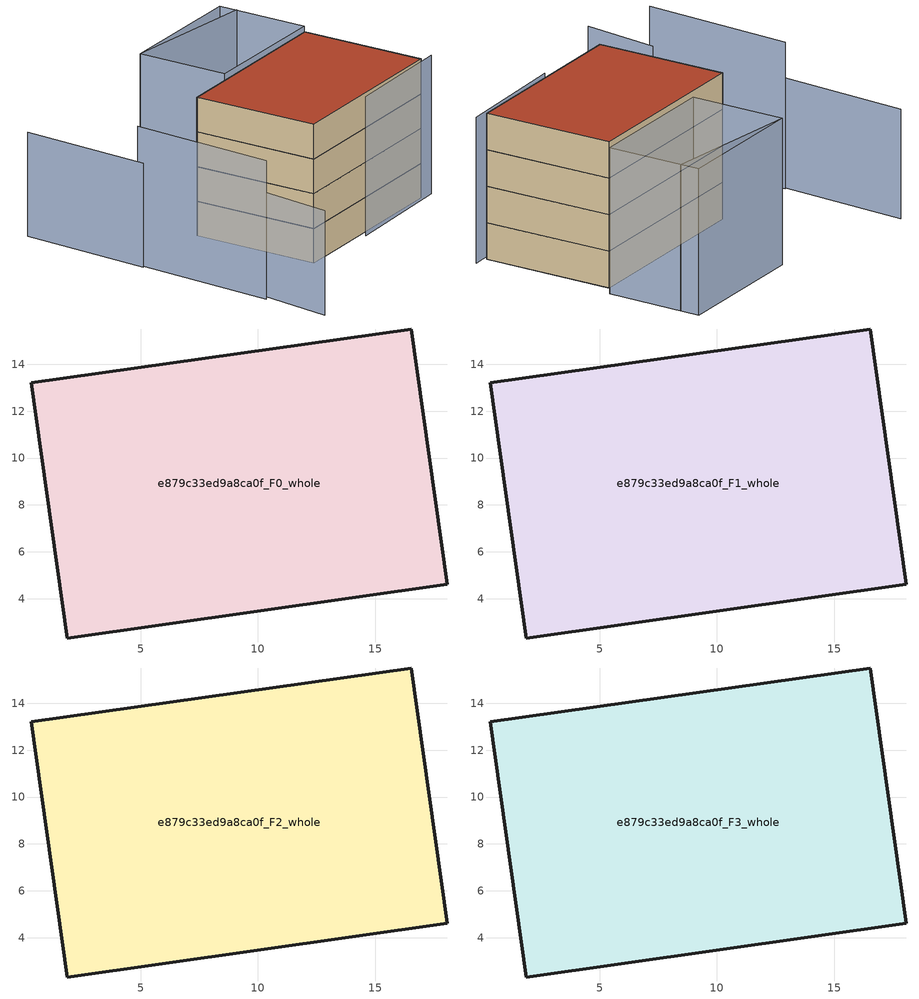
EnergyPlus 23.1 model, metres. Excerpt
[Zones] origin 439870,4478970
e879c33ed9a8ca0f_F0_whole
 floor ground (EU_floor_Construction): 18.08,4.63 16.53,15.5 0.34,13.21 1.89,2.33 z0
 wall outside (EU_wall_Construction): 0.34,13.21 16.53,15.5 18.08,4.63 1.89,2.33 0.34,13.21 z0:3
e879c33ed9a8ca0f_F1_whole
 floor to e879c33ed9a8ca0f_F0_whole (EU_floor_Construction): 18.07,4.63 16.53,15.5 0.34,13.21 1.88,2.33 z3
 wall outside (EU_wall_Construction): 0.34,13.21 16.53,15.5 18.08,4.63 1.89,2.33 0.34,13.21 z3:6
e879c33ed9a8ca0f_F2_whole
 floor to e879c33ed9a8ca0f_F1_whole (EU_floor_Construction): 18.07,4.63 16.53,15.5 0.34,13.21 1.88,2.33 z6
 wall outside (EU_wall_Construction): 0.34,13.21 16.53,15.5 18.08,4.63 1.89,2.33 0.34,13.21 z6:9
e879c33ed9a8ca0f_F3_whole
 floor to e879c33ed9a8ca0f_F2_whole (EU_floor_Construction): 18.07,4.63 16.53,15.5 0.34,13.21 1.88,2.33 z9
 wall outside (EU_wall_Construction): 0.34,13.21 16.53,15.5 18.08,4.63 1.89,2.33 0.34,13.21 z9:12
 roof outside (EU_roof_Construction): 16.53,15.5 18.08,4.63 1.89,2.33 0.34,13.21 z12
shading: 9.07,2.87 19.2,4.53 / -7.41,12.91 -6.43,0.3 / 16.58,22.62 4.48,22.58 / 16.36,24.19 17.44,16.27 / 17.44,16.27 5.57,14.66 / 5.57,14.66 4.49,22.58 / 4.49,22.58 16.36,24.19 z0:12; -6,0.99 -5.97,-5.4 / -8.36,23.57 -7.51,12.25 z0:9
[Building]
EU S2 Campaign: North Axis=0; Terrain=City; Solar Distribution=FullExterior
[Site:Location]
Madrid: Latitude=40.5; Longitude=-3.5; Time Zone=1; Elevation=609
[SizingPeriod:WeatherFileDays]
AnnualSizingPeriod: Begin Month=1; Begin Day of Month=1; End Month=12; End Day of Month=31; Day of Week for Start Day=Monday; Use Weather File Daylight Saving Period=No; Use Weather File Rain and Snow Indicators=No
[MATERIAL]
EU_InternalMass_Material: Roughness=MediumRough; Thickness=0.1; Conductivity=1; Density=1800; Specific Heat=900; Thermal Absorptance=0.9; Solar Absorptance=0.7; Visible Absorptance=0.7
[MATERIAL:NOMASS] Roughness=MediumRough; Thermal Absorptance=0.9; Solar Absorptance=0.7; Visible Absorptance=0.7
Name | Thermal Resistance
EU_wall_NoMass | 0.609216
EU_roof_NoMass | 0.513268
EU_floor_NoMass | 0.568163
[CONSTRUCTION]
EU_wall_Construction: EU_wall_NoMass
EU_roof_Construction: EU_roof_NoMass
EU_floor_Construction: EU_floor_NoMass
EU_InternalMass_Construction: EU_InternalMass_Material
[ZONE] Type=1; Multiplier=1; Ceiling Height=autocalculate; Volume=538.791; Floor Area=autocalculate; Part of Total Floor Area=Yes
e879c33ed9a8ca0f_F0_whole; e879c33ed9a8ca0f_F1_whole; e879c33ed9a8ca0f_F2_whole; e879c33ed9a8ca0f_F3_whole
[INTERNALMASS] Construction=EU_InternalMass_Construction; Surface Area=179.597
Name | Zone or ZoneList
e879c33ed9a8ca0f_F0_whole_EU_InternalMass | e879c33ed9a8ca0f_F0_whole
e879c33ed9a8ca0f_F1_whole_EU_InternalMass | e879c33ed9a8ca0f_F1_whole
e879c33ed9a8ca0f_F2_whole_EU_InternalMass | e879c33ed9a8ca0f_F2_whole
e879c33ed9a8ca0f_F3_whole_EU_InternalMass | e879c33ed9a8ca0f_F3_whole
[OTHEREQUIPMENT] Fuel Type=Electricity; Design Level Calculation Method=Watts/Area; Power per Zone Floor Area=1; Fraction Latent=0; Fraction Radiant=0; Fraction Lost=0; Carbon Dioxide Generation Rate=0; EndUse Subcategory=EU_Step8_InternalGains
Name | Zone or ZoneList or Space or SpaceList | Schedule
EU_Step8_InternalGain_e879c33ed9a8ca0f_F0_whole_f000 | e879c33ed9a8ca0f_F0_whole | EU_Step8_GainSchedule_e879c33ed9a8ca0f_F0_whole_f000
EU_Step8_InternalGain_e879c33ed9a8ca0f_F1_whole_f000 | e879c33ed9a8ca0f_F1_whole | EU_Step8_GainSchedule_e879c33ed9a8ca0f_F1_whole_f000
EU_Step8_InternalGain_e879c33ed9a8ca0f_F2_whole_f000 | e879c33ed9a8ca0f_F2_whole | EU_Step8_GainSchedule_e879c33ed9a8ca0f_F2_whole_f000
EU_Step8_InternalGain_e879c33ed9a8ca0f_F3_whole_f000 | e879c33ed9a8ca0f_F3_whole | EU_Step8_GainSchedule_e879c33ed9a8ca0f_F3_whole_f000
[ZONEVENTILATION:DESIGNFLOWRATE] Schedule=EU_AlwaysOn; Design Flow Rate Calculation Method=AirChanges/Hour; Air Changes per Hour=0.752966; Ventilation Type=Natural; Fan Pressure Rise=0; Fan Total Efficiency=1; Constant Term Coefficient=1; Temperature Term Coefficient=0; Velocity Term Coefficient=0; Velocity Squared Term Coefficient=0; Minimum Indoor Temperature=-100; Maximum Indoor Temperature=100; Delta Temperature=-100; Minimum Outdoor Temperature=-100; Maximum Outdoor Temperature=100; Maximum Wind Speed=40
Name | Zone or ZoneList or Space or SpaceList
EU_ConstantAir_e879c33ed9a8ca0f_F0_whole | e879c33ed9a8ca0f_F0_whole
EU_ConstantAir_e879c33ed9a8ca0f_F1_whole | e879c33ed9a8ca0f_F1_whole
EU_ConstantAir_e879c33ed9a8ca0f_F2_whole | e879c33ed9a8ca0f_F2_whole
EU_ConstantAir_e879c33ed9a8ca0f_F3_whole | e879c33ed9a8ca0f_F3_whole
[HVACTEMPLATE:THERMOSTAT] Constant Heating Setpoint=20; Constant Cooling Setpoint=50
EU_HeatOnly_e879c33ed9a8ca0f_F0_whole; EU_HeatOnly_e879c33ed9a8ca0f_F1_whole; EU_HeatOnly_e879c33ed9a8ca0f_F2_whole; EU_HeatOnly_e879c33ed9a8ca0f_F3_whole
[HVACTEMPLATE:ZONE:IDEALLOADSAIRSYSTEM] System Availability Schedule=EU_AlwaysOn; Maximum Heating Supply Air Temperature=50; Minimum Cooling Supply Air Temperature=13; Maximum Heating Supply Air Humidity Ratio=0.0156; Minimum Cooling Supply Air Humidity Ratio=0.0077; Heating Limit=NoLimit; Cooling Limit=NoLimit; Heating Availability Schedule=EU_AlwaysOn; Cooling Availability Schedule=EU_CoolingOff; Dehumidification Control Type=ConstantSensibleHeatRatio; Cooling Sensible Heat Ratio=0.7; Dehumidification Setpoint=60; Humidification Control Type=None; Humidification Setpoint=30; Outdoor Air Method=None; Outdoor Air Flow Rate per Person=0.00944; Outdoor Air Flow Rate per Zone Floor Area=0; Outdoor Air Flow Rate per Zone=0; Demand Controlled Ventilation Type=None; Outdoor Air Economizer Type=NoEconomizer; Heat Recovery Type=None; Sensible Heat Recovery Effectiveness=0.7; Latent Heat Recovery Effectiveness=0.65
Name | Template Thermostat
e879c33ed9a8ca0f_F0_whole | EU_HeatOnly_e879c33ed9a8ca0f_F0_whole
e879c33ed9a8ca0f_F1_whole | EU_HeatOnly_e879c33ed9a8ca0f_F1_whole
e879c33ed9a8ca0f_F2_whole | EU_HeatOnly_e879c33ed9a8ca0f_F2_whole
e879c33ed9a8ca0f_F3_whole | EU_HeatOnly_e879c33ed9a8ca0f_F3_whole
[SIZING:ZONE] Zone Cooling Design Supply Air Temperature Input Method=SupplyAirTemperature; Zone Cooling Design Supply Air Temperature=13; Zone Heating Design Supply Air Temperature Input Method=SupplyAirTemperature; Zone Heating Design Supply Air Temperature=50; Zone Cooling Design Supply Air Humidity Ratio=0.008; Zone Heating Design Supply Air Humidity Ratio=0.008; Cooling Design Air Flow Method=DesignDay; Cooling Design Air Flow Rate=0; Cooling Minimum Air Flow per Zone Floor Area=0.000762; Cooling Minimum Air Flow=0; Cooling Minimum Air Flow Fraction=0.2; Heating Design Air Flow Method=DesignDay; Heating Design Air Flow Rate=0; Heating Maximum Air Flow per Zone Floor Area=0.002032; Heating Maximum Air Flow=0.141576; Heating Maximum Air Flow Fraction=0.3; Account for Dedicated Outdoor Air System=No; Dedicated Outdoor Air System Control Strategy=NeutralSupplyAir; Dedicated Outdoor Air Low Setpoint Temperature for Design=autosize; Dedicated Outdoor Air High Setpoint Temperature for Design=autosize; Zone Load Sizing Method=Sensible Load Only No Latent Load; Zone Latent Cooling Design Supply Air Humidity Ratio Input Method=HumidityRatioDifference; Zone Cooling Design Supply Air Humidity Ratio Difference=0.005; Zone Latent Heating Design Supply Air Humidity Ratio Input Method=HumidityRatioDifference; Zone Humidification Design Supply Air Humidity Ratio Difference=0.005
e879c33ed9a8ca0f_F0_whole; e879c33ed9a8ca0f_F1_whole; e879c33ed9a8ca0f_F2_whole; e879c33ed9a8ca0f_F3_whole
[SCHEDULE:CONSTANT]
Name | Hourly Value
EU_AlwaysOn | 1
EU_CoolingOff | 0
[SCHEDULE:FILE] Column Number=1; Rows to Skip at Top=0; Number of Hours of Data=8760; Column Separator=Comma; Interpolate to Timestep=No; Minutes per Item=60; Adjust Schedule for Daylight Savings=Yes
Name | File
EU_Step8_GainSchedule_e879c33ed9a8ca0f_F0_whole_f000 | ../../schedules/e879c33ed9a8ca0f/e879c33ed9a8ca0f_F0_whole_f000_gain.csv
EU_Step8_GainSchedule_e879c33ed9a8ca0f_F1_whole_f000 | ../../schedules/e879c33ed9a8ca0f/e879c33ed9a8ca0f_F1_whole_f000_gain.csv
EU_Step8_GainSchedule_e879c33ed9a8ca0f_F2_whole_f000 | ../../schedules/e879c33ed9a8ca0f/e879c33ed9a8ca0f_F2_whole_f000_gain.csv
EU_Step8_GainSchedule_e879c33ed9a8ca0f_F3_whole_f000 | ../../schedules/e879c33ed9a8ca0f/e879c33ed9a8ca0f_F3_whole_f000_gain.csv
